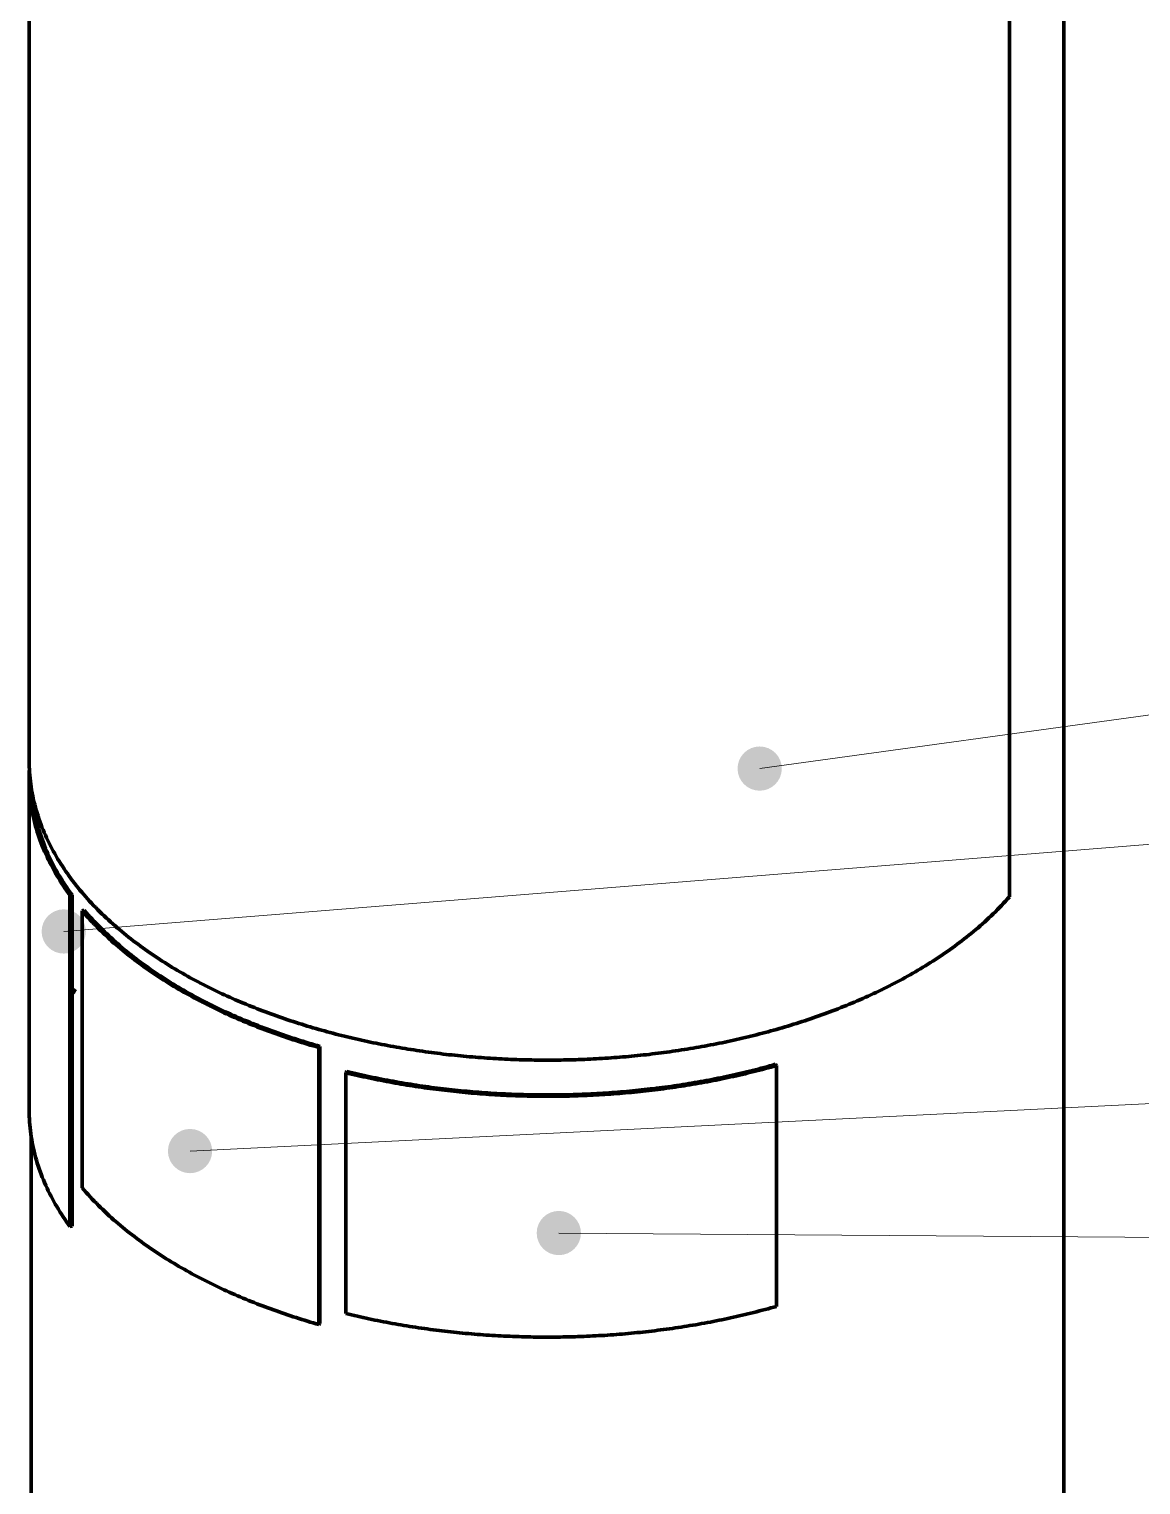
# Model space of a CAD drawing. Header units: millimetres. Extents: x 0 to 594, y 0 to 420.
# Drawn here: x 213.89 to 244.04, y 163.2 to 202.68 of the extents above; entities that cross this region are included whole.
import ezdxf

# ---------------------------------------------------------------- set-up
doc = ezdxf.new("R2010")
doc.units = ezdxf.units.MM
doc.layers.add('01-VISIBLE', color=7, linetype='CONTINUOUS', lineweight=70)
doc.layers.add('08-FINA', color=5, linetype='CONTINUOUS', lineweight=18)

msp = doc.modelspace()

# ---------------------------------------------------------------- hatches: boundary and pattern name
at = {"layer": '08-FINA'}
h = msp.add_hatch(color=7, dxfattribs=at)
h.dxf.hatch_style = 1
edge = h.paths.add_edge_path()
edge.add_arc((233.7, 182.625), 0.6, 0, 360)
h = msp.add_hatch(color=7, dxfattribs=at)
h.dxf.hatch_style = 1
edge = h.paths.add_edge_path()
edge.add_arc((214.828, 178.208), 0.6, 0, 360)
h = msp.add_hatch(color=7, dxfattribs=at)
h.dxf.hatch_style = 1
edge = h.paths.add_edge_path()
edge.add_arc((218.253, 172.253), 0.6, 0, 360)
h = msp.add_hatch(color=7, dxfattribs=at)
h.dxf.hatch_style = 1
edge = h.paths.add_edge_path()
edge.add_arc((228.253, 170.03), 0.6, 0, 360)

# ---------------------------------------------------------------- linework, layer by layer
at = {"layer": '01-VISIBLE'}
for p, q in [((241.949, 153.735), (241.949, 243.794)), ((213.889, 182.836), (213.889, 221.042)), ((240.477, 179.151), (240.477, 217.356)), ((213.889, 173.365), (213.889, 182.346)), ((215.052, 179.201), (214.997, 179.188)), ((214.997, 170.206), (214.997, 179.188)), ((215.052, 170.22), (215.052, 179.201)), ((215.385, 178.781), (215.331, 178.766)), ((215.331, 171.254), (215.331, 178.766)), ((221.774, 175.092), (221.747, 175.061)), ((221.747, 167.55), (221.747, 175.061)), ((221.774, 167.581), (221.774, 175.092)), ((234.132, 174.605), (234.159, 174.574)), ((234.159, 168.042), (234.159, 174.574)), ((222.501, 174.411), (222.478, 174.379)), ((222.478, 167.847), (222.478, 174.379)), ((213.949, 153.735), (213.949, 172.616)), ((215.052, 170.22), (214.997, 170.206)), ((221.774, 167.581), (221.747, 167.55))]:
    msp.add_line(p, q, dxfattribs=at)
for points in [[(213.889, 182.836), (213.89, 182.756), (213.892, 182.676), (213.895, 182.596), (213.9, 182.516), (213.906, 182.437), (213.914, 182.357), (213.922, 182.277), (213.933, 182.198), (213.944, 182.119), (213.957, 182.04), (213.971, 181.961), (213.986, 181.882), (214.003, 181.804), (214.021, 181.726), (214.04, 181.648), (214.061, 181.571), (214.083, 181.494), (214.106, 181.417), (214.13, 181.341), (214.155, 181.265), (214.181, 181.189), (214.209, 181.114), (214.238, 181.039), (214.268, 180.965), (214.299, 180.891), (214.331, 180.818), (214.364, 180.745), (214.398, 180.672), (214.433, 180.601), (214.469, 180.529), (214.506, 180.458), (214.544, 180.388), (214.583, 180.318), (214.623, 180.248), (214.663, 180.179), (214.705, 180.111), (214.748, 180.043), (214.791, 179.976), (214.835, 179.909), (214.88, 179.843), (214.926, 179.777), (214.972, 179.712), (215.019, 179.647), (215.067, 179.583), (215.116, 179.52), (215.166, 179.457), (215.216, 179.394), (215.266, 179.332), (215.318, 179.271), (215.37, 179.21), (215.423, 179.15), (215.476, 179.09), (215.53, 179.031), (215.584, 178.972), (215.639, 178.914), (215.695, 178.856), (215.751, 178.799), (215.808, 178.743), (215.865, 178.687), (215.923, 178.631), (215.981, 178.576), (216.039, 178.522), (216.099, 178.468), (216.158, 178.414), (216.218, 178.361), (216.279, 178.309), (216.34, 178.257), (216.401, 178.206), (216.463, 178.155), (216.525, 178.104), (216.588, 178.054), (216.651, 178.005), (216.714, 177.956), (216.778, 177.907), (216.842, 177.859), (216.906, 177.812), (216.971, 177.765), (217.036, 177.718), (217.101, 177.672), (217.167, 177.626), (217.233, 177.581), (217.299, 177.536), (217.366, 177.492), (217.433, 177.448), (217.5, 177.405), (217.568, 177.362), (217.636, 177.319), (217.704, 177.277), (217.772, 177.235), (217.841, 177.194), (217.91, 177.153), (217.979, 177.113), (218.048, 177.073), (218.118, 177.033), (218.187, 176.994), (218.258, 176.955), (218.328, 176.917), (218.398, 176.879), (218.469, 176.842), (218.54, 176.804), (218.611, 176.768), (218.682, 176.731), (218.754, 176.695), (218.826, 176.66), (218.898, 176.625), (218.97, 176.59), (219.042, 176.555), (219.114, 176.521), (219.187, 176.488), (219.26, 176.454), (219.333, 176.422), (219.406, 176.389), (219.479, 176.357), (219.553, 176.325), (219.626, 176.294), (219.7, 176.263), (219.774, 176.232), (219.848, 176.202), (219.923, 176.172), (219.997, 176.142), (220.071, 176.113), (220.146, 176.084), (220.221, 176.055), (220.296, 176.027), (220.371, 175.999), (220.446, 175.971), (220.521, 175.944), (220.597, 175.917), (220.672, 175.891), (220.748, 175.864), (220.824, 175.838), (220.899, 175.813), (220.975, 175.788), (221.051, 175.763), (221.128, 175.738), (221.204, 175.714), (221.28, 175.69), (221.357, 175.666), (221.433, 175.643), (221.51, 175.62), (221.587, 175.597), (221.664, 175.575), (221.741, 175.553), (221.818, 175.531), (221.895, 175.51), (221.972, 175.489), (222.049, 175.468), (222.127, 175.447), (222.204, 175.427), (222.282, 175.407), (222.36, 175.388), (222.437, 175.369), (222.515, 175.35), (222.593, 175.331), (222.671, 175.313), (222.749, 175.294), (222.827, 175.277), (222.905, 175.259), (222.983, 175.242), (223.061, 175.225), (223.14, 175.208), (223.218, 175.192), (223.297, 175.176), (223.375, 175.16), (223.454, 175.145), (223.532, 175.13), (223.611, 175.115), (223.69, 175.1), (223.768, 175.086), (223.847, 175.072), (223.926, 175.058), (224.005, 175.045), (224.084, 175.032), (224.163, 175.019), (224.242, 175.006), (224.321, 174.994), (224.4, 174.982), (224.479, 174.97), (224.559, 174.958), (224.638, 174.947), (224.717, 174.936), (224.797, 174.925), (224.876, 174.915), (224.955, 174.905), (225.035, 174.895), (225.114, 174.885), (225.194, 174.876), (225.273, 174.867), (225.353, 174.858), (225.433, 174.85), (225.512, 174.842), (225.592, 174.834), (225.672, 174.826), (225.751, 174.819), (225.831, 174.811), (225.911, 174.805), (225.991, 174.798), (226.07, 174.792), (226.15, 174.786), (226.23, 174.78), (226.31, 174.774), (226.39, 174.769), (226.47, 174.764), (226.55, 174.759), (226.63, 174.755), (226.709, 174.75), (226.789, 174.746), (226.869, 174.743), (226.949, 174.739), (227.029, 174.736), (227.109, 174.733), (227.189, 174.731), (227.269, 174.728), (227.349, 174.726), (227.429, 174.724), (227.51, 174.723), (227.59, 174.721), (227.67, 174.72), (227.75, 174.72), (227.83, 174.719), (227.91, 174.719), (227.99, 174.719), (228.07, 174.719), (228.15, 174.72), (228.23, 174.72), (228.31, 174.721), (228.39, 174.723), (228.47, 174.724), (228.55, 174.726), (228.63, 174.728), (228.71, 174.731), (228.79, 174.733), (228.87, 174.736), (228.95, 174.739), (229.03, 174.743), (229.11, 174.747), (229.19, 174.75), (229.27, 174.755), (229.35, 174.759), (229.43, 174.764), (229.51, 174.769), (229.59, 174.774), (229.67, 174.78), (229.75, 174.786), (229.829, 174.792), (229.909, 174.798), (229.989, 174.805), (230.069, 174.812), (230.148, 174.819), (230.228, 174.826), (230.308, 174.834), (230.388, 174.842), (230.467, 174.85), (230.547, 174.859), (230.626, 174.867), (230.706, 174.876), (230.785, 174.886), (230.865, 174.895), (230.944, 174.905), (231.024, 174.915), (231.103, 174.926), (231.182, 174.936), (231.262, 174.947), (231.341, 174.959), (231.42, 174.97), (231.499, 174.982), (231.579, 174.994), (231.658, 175.006), (231.737, 175.019), (231.816, 175.032), (231.895, 175.045), (231.974, 175.058), (232.053, 175.072), (232.131, 175.086), (232.21, 175.101), (232.289, 175.115), (232.367, 175.13), (232.446, 175.145), (232.525, 175.161), (232.603, 175.176), (232.682, 175.192), (232.76, 175.209), (232.838, 175.225), (232.917, 175.242), (232.995, 175.26), (233.073, 175.277), (233.151, 175.295), (233.229, 175.313), (233.307, 175.331), (233.385, 175.35), (233.462, 175.369), (233.54, 175.388), (233.618, 175.408), (233.695, 175.428), (233.773, 175.448), (233.85, 175.468), (233.927, 175.489), (234.005, 175.51), (234.082, 175.532), (234.159, 175.553), (234.236, 175.576), (234.313, 175.598), (234.39, 175.621), (234.466, 175.644), (234.543, 175.667), (234.619, 175.69), (234.696, 175.714), (234.772, 175.739), (234.848, 175.763), (234.924, 175.788), (235, 175.813), (235.076, 175.839), (235.152, 175.865), (235.227, 175.891), (235.303, 175.918), (235.378, 175.945), (235.454, 175.972), (235.529, 175.999), (235.604, 176.027), (235.679, 176.056), (235.754, 176.084), (235.828, 176.113), (235.903, 176.143), (235.977, 176.172), (236.051, 176.202), (236.125, 176.233), (236.199, 176.263), (236.273, 176.294), (236.347, 176.326), (236.42, 176.358), (236.493, 176.39), (236.567, 176.422), (236.64, 176.455), (236.712, 176.488), (236.785, 176.522), (236.858, 176.556), (236.93, 176.591), (237.002, 176.625), (237.074, 176.661), (237.146, 176.696), (237.217, 176.732), (237.288, 176.768), (237.36, 176.805), (237.43, 176.842), (237.501, 176.88), (237.572, 176.918), (237.642, 176.956), (237.712, 176.995), (237.782, 177.034), (237.851, 177.074), (237.921, 177.114), (237.99, 177.154), (238.059, 177.195), (238.127, 177.236), (238.196, 177.278), (238.264, 177.32), (238.332, 177.363), (238.399, 177.406), (238.466, 177.449), (238.533, 177.493), (238.6, 177.537), (238.666, 177.582), (238.732, 177.627), (238.798, 177.673), (238.864, 177.719), (238.929, 177.766), (238.993, 177.813), (239.058, 177.86), (239.122, 177.908), (239.185, 177.957), (239.249, 178.006), (239.312, 178.055), (239.374, 178.105), (239.436, 178.156), (239.498, 178.207), (239.56, 178.258), (239.621, 178.31), (239.681, 178.363), (239.741, 178.416), (239.801, 178.469), (239.86, 178.523), (239.918, 178.577), (239.977, 178.632), (240.034, 178.688), (240.092, 178.744), (240.148, 178.801), (240.204, 178.858), (240.26, 178.915), (240.315, 178.973), (240.369, 179.032), (240.423, 179.091), (240.477, 179.151)], [(213.895, 182.591), (213.893, 182.551), (213.892, 182.51), (213.891, 182.469), (213.89, 182.428), (213.889, 182.387), (213.889, 182.346)], [(213.889, 182.346), (213.89, 182.265), (213.892, 182.184), (213.895, 182.103), (213.9, 182.022), (213.906, 181.942), (213.914, 181.861), (213.923, 181.78), (213.934, 181.7), (213.945, 181.62), (213.959, 181.54), (213.973, 181.46), (213.989, 181.38), (214.006, 181.301), (214.024, 181.222), (214.044, 181.144), (214.065, 181.065), (214.087, 180.987), (214.111, 180.91), (214.136, 180.833), (214.162, 180.756), (214.189, 180.679), (214.217, 180.603), (214.246, 180.528), (214.277, 180.453), (214.309, 180.378), (214.341, 180.304), (214.375, 180.23), (214.41, 180.157), (214.446, 180.084), (214.483, 180.012), (214.521, 179.941), (214.56, 179.869), (214.599, 179.799), (214.64, 179.729), (214.682, 179.659), (214.724, 179.59), (214.768, 179.522), (214.812, 179.454), (214.857, 179.386), (214.903, 179.32), (214.95, 179.253), (214.997, 179.188)], [(213.96, 182.019), (213.967, 181.938), (213.975, 181.858), (213.984, 181.778), (213.994, 181.698), (214.006, 181.618), (214.019, 181.539), (214.033, 181.46), (214.049, 181.381), (214.066, 181.302), (214.085, 181.223), (214.104, 181.145), (214.125, 181.067), (214.148, 180.99), (214.171, 180.913), (214.196, 180.836), (214.221, 180.76), (214.248, 180.684), (214.276, 180.608), (214.306, 180.533), (214.336, 180.459), (214.368, 180.384), (214.4, 180.311), (214.434, 180.238), (214.469, 180.165), (214.504, 180.093), (214.541, 180.021), (214.579, 179.95), (214.617, 179.879), (214.657, 179.809), (214.697, 179.739), (214.739, 179.67), (214.781, 179.601), (214.824, 179.533), (214.868, 179.466), (214.913, 179.399), (214.959, 179.332), (215.005, 179.266), (215.052, 179.201)], [(215.331, 178.766), (215.383, 178.705), (215.437, 178.644), (215.491, 178.584), (215.545, 178.524), (215.6, 178.465), (215.656, 178.407), (215.712, 178.349), (215.769, 178.291), (215.826, 178.234), (215.884, 178.178), (215.943, 178.122), (216.002, 178.067), (216.061, 178.012), (216.121, 177.958), (216.181, 177.904), (216.242, 177.851), (216.303, 177.798), (216.365, 177.746), (216.427, 177.694), (216.489, 177.643), (216.552, 177.593), (216.616, 177.542), (216.679, 177.493), (216.743, 177.443), (216.808, 177.395), (216.873, 177.347), (216.938, 177.299), (217.003, 177.252), (217.069, 177.205), (217.135, 177.158), (217.202, 177.113), (217.269, 177.067), (217.336, 177.022), (217.403, 176.978), (217.471, 176.934), (217.539, 176.89), (217.607, 176.847), (217.676, 176.804), (217.745, 176.762), (217.814, 176.72), (217.883, 176.679), (217.953, 176.638), (218.023, 176.597), (218.093, 176.557), (218.163, 176.518), (218.234, 176.479), (218.305, 176.44), (218.376, 176.401), (218.447, 176.363), (218.518, 176.326), (218.59, 176.289), (218.662, 176.252), (218.734, 176.215), (218.806, 176.179), (218.879, 176.144), (218.952, 176.109), (219.025, 176.074), (219.098, 176.039), (219.171, 176.005), (219.244, 175.972), (219.318, 175.938), (219.392, 175.905), (219.466, 175.873), (219.54, 175.841), (219.614, 175.809), (219.688, 175.778), (219.763, 175.747), (219.838, 175.716), (219.913, 175.686), (219.988, 175.656), (220.063, 175.626), (220.138, 175.597), (220.214, 175.568), (220.289, 175.539), (220.365, 175.511), (220.441, 175.483), (220.517, 175.456), (220.593, 175.429), (220.669, 175.402), (220.745, 175.375), (220.822, 175.349), (220.898, 175.323), (220.975, 175.298), (221.052, 175.273), (221.128, 175.248), (221.205, 175.224), (221.283, 175.199), (221.36, 175.176), (221.437, 175.152), (221.514, 175.129), (221.592, 175.106), (221.669, 175.084), (221.747, 175.061)], [(215.385, 178.781), (215.437, 178.72), (215.49, 178.66), (215.544, 178.6), (215.598, 178.54), (215.653, 178.482), (215.708, 178.423), (215.765, 178.366), (215.821, 178.309), (215.878, 178.252), (215.936, 178.196), (215.994, 178.14), (216.053, 178.085), (216.112, 178.031), (216.171, 177.977), (216.231, 177.923), (216.292, 177.87), (216.353, 177.818), (216.414, 177.766), (216.476, 177.714), (216.538, 177.663), (216.601, 177.613), (216.664, 177.563), (216.727, 177.513), (216.791, 177.464), (216.855, 177.416), (216.92, 177.368), (216.985, 177.32), (217.05, 177.273), (217.116, 177.227), (217.181, 177.181), (217.248, 177.135), (217.314, 177.09), (217.381, 177.045), (217.448, 177.001), (217.516, 176.957), (217.583, 176.913), (217.651, 176.87), (217.72, 176.828), (217.788, 176.786), (217.857, 176.744), (217.926, 176.703), (217.995, 176.662), (218.065, 176.622), (218.135, 176.582), (218.205, 176.543), (218.275, 176.504), (218.346, 176.465), (218.416, 176.427), (218.487, 176.389), (218.559, 176.351), (218.63, 176.314), (218.702, 176.278), (218.773, 176.242), (218.846, 176.206), (218.918, 176.17), (218.99, 176.135), (219.063, 176.101), (219.135, 176.066), (219.208, 176.032), (219.282, 175.999), (219.355, 175.966), (219.428, 175.933), (219.502, 175.901), (219.576, 175.869), (219.65, 175.837), (219.724, 175.806), (219.798, 175.775), (219.872, 175.744), (219.947, 175.714), (220.022, 175.684), (220.096, 175.655), (220.171, 175.626), (220.247, 175.597), (220.322, 175.568), (220.397, 175.54), (220.473, 175.513), (220.548, 175.485), (220.624, 175.458), (220.7, 175.431), (220.776, 175.405), (220.852, 175.379), (220.928, 175.353), (221.005, 175.328), (221.081, 175.303), (221.158, 175.278), (221.234, 175.254), (221.311, 175.23), (221.388, 175.206), (221.465, 175.183), (221.542, 175.16), (221.619, 175.137), (221.696, 175.115), (221.774, 175.092)], [(215.149, 176.639), (215.133, 176.618), (215.116, 176.596), (215.1, 176.575), (215.084, 176.553), (215.068, 176.532), (215.052, 176.51)], [(222.478, 174.379), (222.556, 174.36), (222.634, 174.341), (222.712, 174.323), (222.791, 174.305), (222.869, 174.287), (222.947, 174.27), (223.026, 174.253), (223.104, 174.236), (223.183, 174.22), (223.262, 174.203), (223.34, 174.187), (223.419, 174.172), (223.498, 174.157), (223.577, 174.141), (223.656, 174.127), (223.735, 174.112), (223.814, 174.098), (223.893, 174.084), (223.972, 174.07), (224.051, 174.057), (224.131, 174.044), (224.21, 174.031), (224.289, 174.019), (224.369, 174.007), (224.448, 173.995), (224.527, 173.983), (224.607, 173.972), (224.687, 173.961), (224.766, 173.95), (224.846, 173.939), (224.925, 173.929), (225.005, 173.919), (225.085, 173.909), (225.165, 173.9), (225.244, 173.891), (225.324, 173.882), (225.404, 173.873), (225.484, 173.865), (225.564, 173.857), (225.644, 173.849), (225.724, 173.841), (225.804, 173.834), (225.884, 173.827), (225.964, 173.82), (226.044, 173.814), (226.124, 173.808), (226.204, 173.802), (226.284, 173.796), (226.364, 173.791), (226.444, 173.786), (226.525, 173.781), (226.605, 173.776), (226.685, 173.772), (226.765, 173.768), (226.845, 173.764), (226.926, 173.761), (227.006, 173.757), (227.086, 173.754), (227.167, 173.752), (227.247, 173.749), (227.327, 173.747), (227.407, 173.745), (227.488, 173.743), (227.568, 173.742), (227.648, 173.741), (227.729, 173.74), (227.809, 173.739), (227.889, 173.739), (227.97, 173.739), (228.05, 173.739), (228.13, 173.74), (228.211, 173.74), (228.291, 173.741), (228.371, 173.743), (228.451, 173.744), (228.532, 173.746), (228.612, 173.748), (228.692, 173.75), (228.773, 173.753), (228.853, 173.756), (228.933, 173.759), (229.013, 173.762), (229.094, 173.766), (229.174, 173.77), (229.254, 173.774), (229.334, 173.778), (229.414, 173.783), (229.495, 173.788), (229.575, 173.793), (229.655, 173.799), (229.735, 173.805), (229.815, 173.811), (229.895, 173.817), (229.975, 173.824), (230.055, 173.831), (230.135, 173.838), (230.215, 173.845), (230.295, 173.853), (230.375, 173.861), (230.455, 173.869), (230.535, 173.877), (230.615, 173.886), (230.694, 173.895), (230.774, 173.905), (230.854, 173.914), (230.934, 173.924), (231.013, 173.934), (231.093, 173.945), (231.173, 173.955), (231.252, 173.966), (231.332, 173.977), (231.411, 173.989), (231.491, 174.001), (231.57, 174.013), (231.649, 174.025), (231.729, 174.038), (231.808, 174.051), (231.887, 174.064), (231.966, 174.077), (232.046, 174.091), (232.125, 174.105), (232.204, 174.12), (232.283, 174.134), (232.362, 174.149), (232.44, 174.164), (232.519, 174.18), (232.598, 174.196), (232.677, 174.212), (232.755, 174.228), (232.834, 174.245), (232.912, 174.262), (232.991, 174.279), (233.069, 174.296), (233.148, 174.314), (233.226, 174.332), (233.304, 174.351), (233.382, 174.37), (233.46, 174.389), (233.538, 174.408), (233.616, 174.428), (233.694, 174.448), (233.771, 174.468), (233.849, 174.488), (233.927, 174.509), (234.004, 174.53), (234.082, 174.552), (234.159, 174.574)], [(222.501, 174.411), (222.579, 174.392), (222.658, 174.373), (222.736, 174.355), (222.815, 174.337), (222.893, 174.319), (222.972, 174.302), (223.051, 174.285), (223.129, 174.268), (223.208, 174.251), (223.287, 174.235), (223.366, 174.219), (223.445, 174.203), (223.524, 174.188), (223.603, 174.173), (223.682, 174.158), (223.761, 174.144), (223.841, 174.129), (223.92, 174.116), (223.999, 174.102), (224.079, 174.089), (224.158, 174.076), (224.238, 174.063), (224.317, 174.05), (224.397, 174.038), (224.477, 174.026), (224.556, 174.015), (224.636, 174.003), (224.716, 173.992), (224.795, 173.981), (224.875, 173.971), (224.955, 173.961), (225.035, 173.951), (225.115, 173.941), (225.195, 173.932), (225.275, 173.922), (225.355, 173.914), (225.435, 173.905), (225.515, 173.897), (225.595, 173.889), (225.675, 173.881), (225.756, 173.873), (225.836, 173.866), (225.916, 173.859), (225.996, 173.853), (226.077, 173.846), (226.157, 173.84), (226.237, 173.834), (226.318, 173.829), (226.398, 173.823), (226.478, 173.818), (226.559, 173.814), (226.639, 173.809), (226.719, 173.805), (226.8, 173.801), (226.88, 173.797), (226.961, 173.794), (227.041, 173.791), (227.122, 173.788), (227.202, 173.785), (227.283, 173.783), (227.363, 173.781), (227.444, 173.779), (227.524, 173.777), (227.605, 173.776), (227.685, 173.775), (227.766, 173.774), (227.846, 173.774), (227.927, 173.774), (228.007, 173.774), (228.088, 173.774), (228.168, 173.775), (228.249, 173.775), (228.329, 173.777), (228.41, 173.778), (228.49, 173.78), (228.571, 173.782), (228.651, 173.784), (228.732, 173.786), (228.812, 173.789), (228.893, 173.792), (228.973, 173.795), (229.054, 173.799), (229.134, 173.803), (229.215, 173.807), (229.295, 173.811), (229.375, 173.816), (229.456, 173.821), (229.536, 173.826), (229.616, 173.831), (229.697, 173.837), (229.777, 173.843), (229.857, 173.849), (229.938, 173.856), (230.018, 173.862), (230.098, 173.869), (230.178, 173.877), (230.258, 173.884), (230.339, 173.892), (230.419, 173.9), (230.499, 173.909), (230.579, 173.918), (230.659, 173.927), (230.739, 173.936), (230.819, 173.945), (230.899, 173.955), (230.979, 173.965), (231.058, 173.976), (231.138, 173.986), (231.218, 173.997), (231.298, 174.008), (231.377, 174.02), (231.457, 174.032), (231.537, 174.044), (231.616, 174.056), (231.696, 174.069), (231.775, 174.081), (231.855, 174.095), (231.934, 174.108), (232.014, 174.122), (232.093, 174.136), (232.172, 174.15), (232.251, 174.165), (232.33, 174.18), (232.409, 174.195), (232.488, 174.21), (232.567, 174.226), (232.646, 174.242), (232.725, 174.259), (232.804, 174.275), (232.883, 174.292), (232.961, 174.309), (233.04, 174.327), (233.118, 174.345), (233.197, 174.363), (233.275, 174.381), (233.354, 174.4), (233.432, 174.419), (233.51, 174.439), (233.588, 174.458), (233.666, 174.478), (233.744, 174.499), (233.822, 174.519), (233.9, 174.54), (233.977, 174.561), (234.055, 174.583), (234.132, 174.605)], [(213.889, 173.365), (213.89, 173.284), (213.892, 173.203), (213.895, 173.122), (213.9, 173.041), (213.906, 172.96), (213.914, 172.879), (213.923, 172.799), (213.934, 172.718), (213.945, 172.638), (213.959, 172.558), (213.973, 172.479), (213.989, 172.399), (214.006, 172.32), (214.024, 172.241), (214.044, 172.162), (214.065, 172.084), (214.087, 172.006), (214.111, 171.928), (214.136, 171.851), (214.162, 171.774), (214.189, 171.698), (214.217, 171.622), (214.246, 171.546), (214.277, 171.471), (214.309, 171.397), (214.341, 171.323), (214.375, 171.249), (214.41, 171.176), (214.446, 171.103), (214.483, 171.031), (214.521, 170.959), (214.56, 170.888), (214.599, 170.817), (214.64, 170.747), (214.682, 170.678), (214.724, 170.609), (214.768, 170.54), (214.812, 170.472), (214.857, 170.405), (214.903, 170.338), (214.95, 170.272), (214.997, 170.206)], [(215.331, 171.254), (215.383, 171.193), (215.437, 171.132), (215.491, 171.072), (215.545, 171.012), (215.6, 170.953), (215.656, 170.895), (215.712, 170.837), (215.769, 170.779), (215.826, 170.723), (215.884, 170.666), (215.943, 170.61), (216.002, 170.555), (216.061, 170.5), (216.121, 170.446), (216.181, 170.392), (216.242, 170.339), (216.303, 170.286), (216.365, 170.234), (216.427, 170.183), (216.489, 170.131), (216.552, 170.081), (216.616, 170.031), (216.679, 169.981), (216.743, 169.932), (216.808, 169.883), (216.873, 169.835), (216.938, 169.787), (217.003, 169.74), (217.069, 169.693), (217.135, 169.647), (217.202, 169.601), (217.269, 169.555), (217.336, 169.51), (217.403, 169.466), (217.471, 169.422), (217.539, 169.378), (217.607, 169.335), (217.676, 169.293), (217.745, 169.25), (217.814, 169.209), (217.883, 169.167), (217.953, 169.126), (218.023, 169.086), (218.093, 169.046), (218.163, 169.006), (218.234, 168.967), (218.305, 168.928), (218.376, 168.89), (218.447, 168.852), (218.518, 168.814), (218.59, 168.777), (218.662, 168.74), (218.734, 168.704), (218.806, 168.668), (218.879, 168.632), (218.952, 168.597), (219.025, 168.562), (219.098, 168.528), (219.171, 168.494), (219.244, 168.46), (219.318, 168.427), (219.392, 168.394), (219.466, 168.361), (219.54, 168.329), (219.614, 168.297), (219.688, 168.266), (219.763, 168.235), (219.838, 168.204), (219.913, 168.174), (219.988, 168.144), (220.063, 168.114), (220.138, 168.085), (220.214, 168.056), (220.289, 168.028), (220.365, 167.999), (220.441, 167.972), (220.517, 167.944), (220.593, 167.917), (220.669, 167.89), (220.745, 167.864), (220.822, 167.837), (220.898, 167.812), (220.975, 167.786), (221.052, 167.761), (221.128, 167.736), (221.205, 167.712), (221.283, 167.688), (221.36, 167.664), (221.437, 167.64), (221.514, 167.617), (221.592, 167.594), (221.669, 167.572), (221.747, 167.55)], [(222.478, 167.847), (222.556, 167.828), (222.634, 167.809), (222.712, 167.791), (222.791, 167.773), (222.869, 167.755), (222.947, 167.738), (223.026, 167.721), (223.104, 167.704), (223.183, 167.688), (223.262, 167.671), (223.34, 167.656), (223.419, 167.64), (223.498, 167.625), (223.577, 167.609), (223.656, 167.595), (223.735, 167.58), (223.814, 167.566), (223.893, 167.552), (223.972, 167.539), (224.051, 167.525), (224.131, 167.512), (224.21, 167.499), (224.289, 167.487), (224.369, 167.475), (224.448, 167.463), (224.527, 167.451), (224.607, 167.44), (224.687, 167.429), (224.766, 167.418), (224.846, 167.407), (224.925, 167.397), (225.005, 167.387), (225.085, 167.377), (225.165, 167.368), (225.244, 167.359), (225.324, 167.35), (225.404, 167.341), (225.484, 167.333), (225.564, 167.325), (225.644, 167.317), (225.724, 167.309), (225.804, 167.302), (225.884, 167.295), (225.964, 167.288), (226.044, 167.282), (226.124, 167.276), (226.204, 167.27), (226.284, 167.264), (226.364, 167.259), (226.444, 167.254), (226.525, 167.249), (226.605, 167.244), (226.685, 167.24), (226.765, 167.236), (226.845, 167.232), (226.926, 167.229), (227.006, 167.225), (227.086, 167.222), (227.167, 167.22), (227.247, 167.217), (227.327, 167.215), (227.407, 167.213), (227.488, 167.211), (227.568, 167.21), (227.648, 167.209), (227.729, 167.208), (227.809, 167.207), (227.889, 167.207), (227.97, 167.207), (228.05, 167.207), (228.13, 167.208), (228.211, 167.208), (228.291, 167.209), (228.371, 167.211), (228.451, 167.212), (228.532, 167.214), (228.612, 167.216), (228.692, 167.218), (228.773, 167.221), (228.853, 167.224), (228.933, 167.227), (229.013, 167.23), (229.094, 167.234), (229.174, 167.238), (229.254, 167.242), (229.334, 167.247), (229.414, 167.251), (229.495, 167.256), (229.575, 167.261), (229.655, 167.267), (229.735, 167.273), (229.815, 167.279), (229.895, 167.285), (229.975, 167.292), (230.055, 167.299), (230.135, 167.306), (230.215, 167.313), (230.295, 167.321), (230.375, 167.329), (230.455, 167.337), (230.535, 167.345), (230.615, 167.354), (230.694, 167.363), (230.774, 167.373), (230.854, 167.382), (230.934, 167.392), (231.013, 167.402), (231.093, 167.413), (231.173, 167.423), (231.252, 167.434), (231.332, 167.445), (231.411, 167.457), (231.491, 167.469), (231.57, 167.481), (231.649, 167.493), (231.729, 167.506), (231.808, 167.519), (231.887, 167.532), (231.966, 167.545), (232.046, 167.559), (232.125, 167.573), (232.204, 167.588), (232.283, 167.602), (232.362, 167.617), (232.44, 167.632), (232.519, 167.648), (232.598, 167.664), (232.677, 167.68), (232.755, 167.696), (232.834, 167.713), (232.912, 167.73), (232.991, 167.747), (233.069, 167.764), (233.148, 167.782), (233.226, 167.8), (233.304, 167.819), (233.382, 167.838), (233.46, 167.857), (233.538, 167.876), (233.616, 167.896), (233.694, 167.916), (233.771, 167.936), (233.849, 167.956), (233.927, 167.977), (234.004, 167.998), (234.082, 168.02), (234.159, 168.042)]]:
    msp.add_lwpolyline(points, dxfattribs=at)
at = {"layer": '08-FINA'}
for p, q in [((369.542, 201.35), (233.7, 182.625)), ((369.514, 190.605), (214.828, 178.208)), ((369.506, 179.742), (218.253, 172.253)), ((369.5, 168.997), (228.253, 170.03))]:
    msp.add_line(p, q, dxfattribs=at)

doc.saveas('drawing.dxf')
